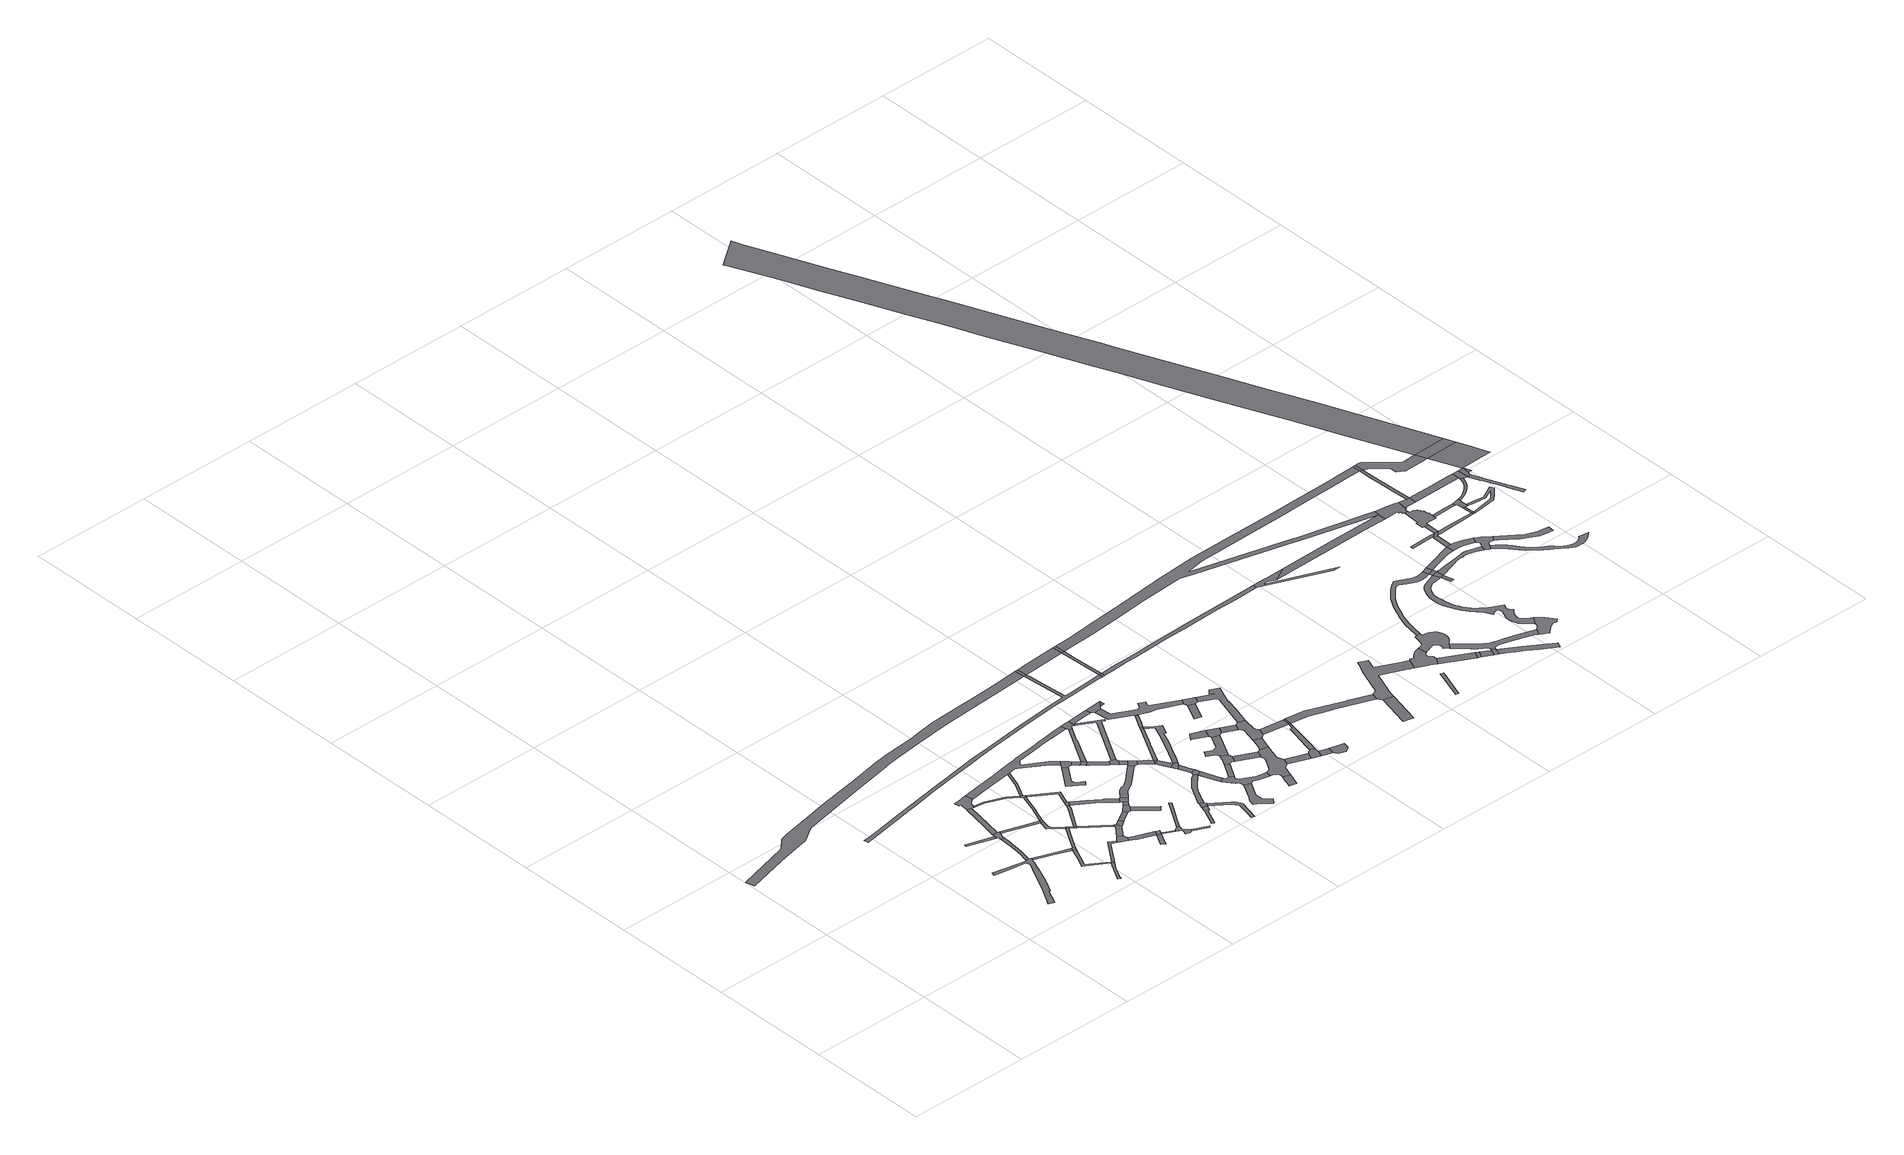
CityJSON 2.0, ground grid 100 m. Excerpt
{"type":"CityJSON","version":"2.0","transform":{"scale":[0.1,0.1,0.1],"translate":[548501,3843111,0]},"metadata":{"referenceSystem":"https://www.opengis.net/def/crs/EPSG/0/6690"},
"CityObjects":{
"road1":{"type":"Road","attributes":{"RoadStructureAttribute.sectionType":"1"},"geometry":[{"type":"MultiSurface","lod":"1","boundaries":[[[0,1,2,3,4,5,6,7,8,9,10,11,12,13,14,15,16,17,18,19,20,21,22,23,24,25,26]]]}]},
"road2":{"type":"Road","attributes":{"RoadStructureAttribute.sectionType":"1"},"geometry":[{"type":"MultiSurface","lod":"1","boundaries":[[[27,28,29,30]]]}]},
"road3":{"type":"Road","geometry":[{"type":"MultiSurface","lod":"1","boundaries":[[[31,32,33,34,35,36,37,38,39,26,25]]]}]},
"road4":{"type":"Road","geometry":[{"type":"MultiSurface","lod":"1","boundaries":[[[40,41,30,29,42,43,34,33,44,45,46,47]]]}]},
"road5":{"type":"Road","attributes":{"RoadStructureAttribute.sectionType":"1"},"geometry":[{"type":"MultiSurface","lod":"1","boundaries":[[[48,24,23,49,50,51]]]}]},
"road6":{"type":"Road","attributes":{"RoadStructureAttribute.sectionType":"1"},"geometry":[{"type":"MultiSurface","lod":"1","boundaries":[[[52,53,54,55,56,57,58]]]}]},
"road7":{"type":"Road","attributes":{"RoadStructureAttribute.sectionType":"1"},"geometry":[{"type":"MultiSurface","lod":"1","boundaries":[[[50,59,60,61,52,62,63,64]]]}]},
"road8":{"type":"Road","attributes":{"RoadStructureAttribute.sectionType":"1"},"geometry":[{"type":"MultiSurface","lod":"1","boundaries":[[[65,66,67,68,40,47,69,70,71,72,73]]]}]},
"road9":{"type":"Road","geometry":[{"type":"MultiSurface","lod":"1","boundaries":[[[51,50,64,74,75]]]}]},
"road10":{"type":"Road","geometry":[{"type":"MultiSurface","lod":"1","boundaries":[[[62,52,58,76]]]}]},
"road11":{"type":"Road","attributes":{"RoadStructureAttribute.sectionType":"1"},"geometry":[{"type":"MultiSurface","lod":"1","boundaries":[[[77,46,45,78,79]]]}]},
"road12":{"type":"Road","attributes":{"RoadStructureAttribute.sectionType":"1"},"geometry":[{"type":"MultiSurface","lod":"1","boundaries":[[[80,81,82,83,84,85,86,87,88,89,90,91,92,93,94,95,96,97,98,99,100,101,102,103,104,105,106,107,108,109,110,111,112,113,114,115]]]}]},
"road13":{"type":"Road","geometry":[{"type":"MultiSurface","lod":"1","boundaries":[[[116,117,118,119,120,121,122,123,124,125,126,127,128,129,65,73,130,131,132,133,134,135,136,137,138]]]}]},
"road14":{"type":"Road","attributes":{"RoadStructureAttribute.sectionType":"1"},"geometry":[{"type":"MultiSurface","lod":"1","boundaries":[[[139,75,74,140,141]]]}]},
"road15":{"type":"Road","attributes":{"RoadStructureAttribute.sectionType":"1"},"geometry":[{"type":"MultiSurface","lod":"1","boundaries":[[[142,62,76,143,144,145,146,147]]]}]},
"road16":{"type":"Road","attributes":{"RoadStructureAttribute.sectionType":"1"},"geometry":[{"type":"MultiSurface","lod":"1","boundaries":[[[148,149,139,150,151,152,153,154,155,156,157]]]}]},
"road17":{"type":"Road","geometry":[{"type":"MultiSurface","lod":"1","boundaries":[[[79,78,148,157,158]]]}]},
"road18":{"type":"Road","geometry":[{"type":"MultiSurface","lod":"1","boundaries":[[[150,139,141,159]]]}]},
"road19":{"type":"Road","attributes":{"RoadStructureAttribute.sectionType":"1"},"geometry":[{"type":"MultiSurface","lod":"1","boundaries":[[[160,161,132,131,162,163,164,165]]]}]},
"road20":{"type":"Road","attributes":{"RoadStructureAttribute.sectionType":"1"},"geometry":[{"type":"MultiSurface","lod":"1","boundaries":[[[159,141,166,167]]]}]},
"road21":{"type":"Road","geometry":[{"type":"MultiSurface","lod":"1","boundaries":[[[167,166,168,169]]]}]},
"road22":{"type":"Road","attributes":{"RoadStructureAttribute.sectionType":"1"},"geometry":[{"type":"MultiSurface","lod":"1","boundaries":[[[170,171,79,158,172,173,174,175]]]}]},
"road23":{"type":"Road","geometry":[{"type":"MultiSurface","lod":"1","boundaries":[[[176,177,147,146,178,179,180,181]]]}]},
"road24":{"type":"Road","attributes":{"RoadStructureAttribute.sectionType":"1"},"geometry":[{"type":"MultiSurface","lod":"1","boundaries":[[[169,168,182,183,184]]]}]},
"road25":{"type":"Road","attributes":{"RoadStructureAttribute.sectionType":"1"},"geometry":[{"type":"MultiSurface","lod":"1","boundaries":[[[185,186,167,169,187,188,189]]]}]},
"road26":{"type":"Road","attributes":{"RoadStructureAttribute.sectionType":"1"},"geometry":[{"type":"MultiSurface","lod":"1","boundaries":[[[184,183,190,176,181,191,192,193]]]}]},
"road27":{"type":"Road","geometry":[{"type":"MultiSurface","lod":"1","boundaries":[[[165,164,194,195,196,170,175,197,198,199]]]}]},
"road28":{"type":"Road","attributes":{"RoadStructureAttribute.sectionType":"1"},"geometry":[{"type":"MultiSurface","lod":"1","boundaries":[[[200,180,179,201,202,203,204,205]]]}]},
"road29":{"type":"Road","geometry":[{"type":"MultiSurface","lod":"1","boundaries":[[[204,206,207,208,209,210]]]}]},
"road30":{"type":"Road","geometry":[{"type":"MultiSurface","lod":"1","boundaries":[[[211,193,192,212]]]}]},
"road31":{"type":"Road","attributes":{"RoadStructureAttribute.sectionType":"1"},"geometry":[{"type":"MultiSurface","lod":"1","boundaries":[[[213,198,197,214,215,216]]]}]},
"road32":{"type":"Road","geometry":[{"type":"MultiSurface","lod":"1","boundaries":[[[215,217,218,185,189,219,216]]]}]},
"road33":{"type":"Road","attributes":{"RoadStructureAttribute.sectionType":"1"},"geometry":[{"type":"MultiSurface","lod":"1","boundaries":[[[220,221,165,199,222,223]]]}]},
"road34":{"type":"Road","geometry":[{"type":"MultiSurface","lod":"1","boundaries":[[[224,225,226,227,205,204,210,228]]]}]},
"road35":{"type":"Road","attributes":{"RoadStructureAttribute.sectionType":"1"},"geometry":[{"type":"MultiSurface","lod":"1","boundaries":[[[229,230,211,212,231,232]]]}]},
"road36":{"type":"Road","attributes":{"RoadStructureAttribute.sectionType":"1"},"geometry":[{"type":"MultiSurface","lod":"1","boundaries":[[[233,228,210,234,235,236,237]]]}]},
"road37":{"type":"Road","attributes":{"RoadStructureAttribute.sectionType":"1"},"geometry":[{"type":"MultiSurface","lod":"1","boundaries":[[[238,239,240,241,219,189,242,243,244,245,246]]]}]},
"road38":{"type":"Road","geometry":[{"type":"MultiSurface","lod":"1","boundaries":[[[247,248,249,237,236,250,251,252,253,254,255,256,257,258,259,260,261,262,263,264]]]}]},
"road39":{"type":"Road","geometry":[{"type":"MultiSurface","lod":"1","boundaries":[[[265,266,229,232,267,268,269,270]]]}]},
"road40":{"type":"Road","attributes":{"RoadStructureAttribute.sectionType":"1"},"geometry":[{"type":"MultiSurface","lod":"1","boundaries":[[[271,265,270,272]]]}]},
"road41":{"type":"Road","attributes":{"RoadStructureAttribute.sectionType":"1"},"geometry":[{"type":"MultiSurface","lod":"1","boundaries":[[[273,274,275,276,277,278,279,115,280,281,282,283,284,285,286,287,288,289,290,291,292,293,294,295,296,297,298,299,300,301,302,303,304,305,306,307,308,309,310,311,312,313,314,315,316,317,318,319,320]]]}]},
"road42":{"type":"Road","geometry":[{"type":"MultiSurface","lod":"1","boundaries":[[[321,322,323,324,325,326,327,328,329,330,331,332,333,334,335,116,138,336,337,220,223,338,339,340,341,342,343,344,345,346,347,348,349,350,351,352,353,354,355,356,357,358,359,360,361,362,363,364,365]]]}]},
"road43":{"type":"Road","attributes":{"RoadStructureAttribute.sectionType":"1"},"geometry":[{"type":"MultiSurface","lod":"1","boundaries":[[[257,256,366,367]]]}]},
"road44":{"type":"Road","geometry":[{"type":"MultiSurface","lod":"1","boundaries":[[[368,369,370,371,372,269,268]]]}]},
"road45":{"type":"Road","geometry":[{"type":"MultiSurface","lod":"1","boundaries":[[[373,246,245,374,271,272,375,376]]]}]},
"road46":{"type":"Road","attributes":{"RoadStructureAttribute.sectionType":"1"},"geometry":[{"type":"MultiSurface","lod":"1","boundaries":[[[377,378,379,380,381,382,383,384,385,386,387,388,389]]]}]},
"road47":{"type":"Road","attributes":{"RoadStructureAttribute.sectionType":"1"},"geometry":[{"type":"MultiSurface","lod":"1","boundaries":[[[390,391,392,393,394,395,396,247,264]]]}]},
"road48":{"type":"Road","attributes":{"RoadStructureAttribute.sectionType":"1"},"geometry":[{"type":"MultiSurface","lod":"1","boundaries":[[[397,398,399,400,401,402,403]]]}]},
"road49":{"type":"Road","geometry":[{"type":"MultiSurface","lod":"1","boundaries":[[[404,405,347,346,406,377,389,407,408,409]]]}]},
"road50":{"type":"Road","attributes":{"RoadStructureAttribute.sectionType":"1"},"geometry":[{"type":"MultiSurface","lod":"1","boundaries":[[[410,411,412,413,414,415,373,376,416,417,418]]]}]},
"road51":{"type":"Road","attributes":{"RoadStructureAttribute.sectionType":"1"},"geometry":[{"type":"MultiSurface","lod":"1","boundaries":[[[419,409,408,420,421]]]}]},
"road52":{"type":"Road","geometry":[{"type":"MultiSurface","lod":"1","boundaries":[[[421,420,422,423,424,425]]]}]},
"road53":{"type":"Road","geometry":[{"type":"MultiSurface","lod":"1","boundaries":[[[426,427,428,397,403,429,430,431]]]}]},
"road54":{"type":"Road","attributes":{"RoadStructureAttribute.sectionType":"1"},"geometry":[{"type":"MultiSurface","lod":"1","boundaries":[[[432,433,424,423,434,435,436,437,438]]]}]},
"road55":{"type":"Road","attributes":{"RoadStructureAttribute.sectionType":"1"},"geometry":[{"type":"MultiSurface","lod":"1","boundaries":[[[439,440,441,429,403,442,443,444,445,446]]]}]},
"road56":{"type":"Road","geometry":[{"type":"MultiSurface","lod":"1","boundaries":[[[447,438,437,448,449,450]]]}]},
"road57":{"type":"Road","attributes":{"RoadStructureAttribute.sectionType":"1"},"geometry":[{"type":"MultiSurface","lod":"1","boundaries":[[[451,452,453,426,431,454,455,456,457]]]}]},
"road58":{"type":"Road","attributes":{"RoadStructureAttribute.sectionType":"1"},"geometry":[{"type":"MultiSurface","lod":"1","boundaries":[[[458,449,448,459,460]]]}]},
"road59":{"type":"Road","attributes":{"RoadStructureAttribute.sectionType":"1"},"geometry":[{"type":"MultiSurface","lod":"1","boundaries":[[[461,421,425,462,463,464]]]}]},
"road60":{"type":"Road","geometry":[{"type":"MultiSurface","lod":"1","boundaries":[[[460,459,410,418,465,466]]]}]},
"road61":{"type":"Road","attributes":{"RoadStructureAttribute.sectionType":"1"},"geometry":[{"type":"MultiSurface","lod":"1","boundaries":[[[467,468,466,465,469,470,471]]]}]},
"road62":{"type":"Road","geometry":[{"type":"MultiSurface","lod":"1","boundaries":[[[471,470,472,473]]]}]},
"road63":{"type":"Road","attributes":{"RoadStructureAttribute.sectionType":"1"},"geometry":[{"type":"MultiSurface","lod":"1","boundaries":[[[474,475,476,477,478,479,480,481,482,483]]]}]},
"road64":{"type":"Road","attributes":{"RoadStructureAttribute.sectionType":"1"},"geometry":[{"type":"MultiSurface","lod":"1","boundaries":[[[484,472,470,485,486]]]}]},
"road65":{"type":"Road","geometry":[{"type":"MultiSurface","lod":"1","boundaries":[[[486,485,487,488,489]]]}]},
"road66":{"type":"Road","geometry":[{"type":"MultiSurface","lod":"1","boundaries":[[[490,491,451,457,492]]]}]},
"road67":{"type":"Road","attributes":{"RoadStructureAttribute.sectionType":"1"},"geometry":[{"type":"MultiSurface","lod":"1","boundaries":[[[493,494,488,487,495,491,490]]]}]},
"road68":{"type":"Road","attributes":{"RoadStructureAttribute.sectionType":"1"},"geometry":[{"type":"MultiSurface","lod":"1","boundaries":[[[496,497,492,457,498,499,500,501]]]}]},
"road69":{"type":"Road","geometry":[{"type":"MultiSurface","lod":"1","boundaries":[[[502,503,321,365,504,461,464,505,506,507,508]]]}]},
"road70":{"type":"Road","attributes":{"RoadStructureAttribute.sectionType":"1"},"geometry":[{"type":"MultiSurface","lod":"1","boundaries":[[[509,510,511,512,513,508,507,514,515,447,450]]]}]},
"road71":{"type":"Road","attributes":{"RoadStructureAttribute.sectionType":"1"},"geometry":[{"type":"MultiSurface","lod":"1","boundaries":[[[516,471,473,517,518,519]]]}]},
"road72":{"type":"Road","attributes":{"RoadStructureAttribute.sectionType":"1"},"geometry":[{"type":"MultiSurface","lod":"1","boundaries":[[[520,521,501,500,522,523,524,474,483,525,526,527,528,529,530,531,532,533,534]]]}]},
"road73":{"type":"Road","attributes":{"RoadStructureAttribute.sectionType":"1"},"geometry":[{"type":"MultiSurface","lod":"1","boundaries":[[[535,536,537,534,533,538,539]]]}]},
"road74":{"type":"Road","geometry":[{"type":"MultiSurface","lod":"1","boundaries":[[[540,541,542,502,508,543,544,545]]]}]},
"road75":{"type":"Road","attributes":{"RoadStructureAttribute.sectionType":"1"},"geometry":[{"type":"MultiSurface","lod":"1","boundaries":[[[546,547,548,549,550,551,552,553,554,555,556,519,557,558,559,560,561,562,486,489]]]}]},
"road76":{"type":"Road","geometry":[{"type":"MultiSurface","lod":"1","boundaries":[[[563,564,565,535,539,566,567,568,569,570]]]}]},
"road77":{"type":"Road","attributes":{"RoadStructureAttribute.sectionType":"1"},"geometry":[{"type":"MultiSurface","lod":"1","boundaries":[[[571,572,573,574,575,576,577,578]]]}]},
"road78":{"type":"Road","geometry":[{"type":"MultiSurface","lod":"1","boundaries":[[[579,516,519,556]]]}]},
"road79":{"type":"Road","geometry":[{"type":"MultiSurface","lod":"1","boundaries":[[[580,540,545,581,582,583,584]]]}]},
"road80":{"type":"Road","attributes":{"RoadStructureAttribute.sectionType":"1"},"geometry":[{"type":"MultiSurface","lod":"1","boundaries":[[[585,586,587,588,589,590,591,579,556]]]}]},
"road81":{"type":"Road","geometry":[{"type":"MultiSurface","lod":"1","boundaries":[[[592,593,594,595,596,597,598,599,600,601,602,563,570,603]]]}]},
"road82":{"type":"Road","attributes":{"RoadStructureAttribute.sectionType":"1"},"geometry":[{"type":"MultiSurface","lod":"1","boundaries":[[[604,569,568,605,606]]]}]},
"road83":{"type":"Road","geometry":[{"type":"MultiSurface","lod":"1","boundaries":[[[607,580,584]]]}]},
"road84":{"type":"Road","geometry":[{"type":"MultiSurface","lod":"1","boundaries":[[[608,606,605,609,610,611,612,613,614,528,527,615,616,617,618,619,620,571,578,621,622,623,624,625,626,627,628]]]}]},
"road85":{"type":"Road","geometry":[{"type":"MultiSurface","lod":"1","boundaries":[[[629,630,631,632,633,634]]]}]},
"road86":{"type":"Road","geometry":[{"type":"MultiSurface","lod":"1","boundaries":[[[635,80,115,279]]]}]},
"road87":{"type":"Road","geometry":[{"type":"MultiSurface","lod":"1","boundaries":[[[636,637,638,639,640,641,642,643,644,645,582,581,646,647,648,649,650,651]]]}]},
"road88":{"type":"Road","geometry":[{"type":"MultiSurface","lod":"1","boundaries":[[[652,634,633,653,654,592,603,655,656,657,658]]]}]},
"road89":{"type":"Road","attributes":{"RoadStructureAttribute.sectionType":"1"},"geometry":[{"type":"MultiSurface","lod":"1","boundaries":[[[625,624,659,660,661]]]}]},
"road90":{"type":"Road","geometry":[{"type":"MultiSurface","lod":"1","boundaries":[[[662,663,664,665,608,628,666]]]}]},
"road91":{"type":"Road","attributes":{"RoadStructureAttribute.sectionType":"1"},"geometry":[{"type":"MultiSurface","lod":"1","boundaries":[[[658,657,667,668]]]}]},
"road92":{"type":"Road","attributes":{"RoadStructureAttribute.sectionType":"1"},"geometry":[{"type":"MultiSurface","lod":"1","boundaries":[[[669,670,635,279,671]]]}]},
"road93":{"type":"Road","geometry":[{"type":"MultiSurface","lod":"1","boundaries":[[[672,673,674,661,660,675,676,677]]]}]},
"road94":{"type":"Road","geometry":[{"type":"MultiSurface","lod":"1","boundaries":[[[678,679,680,668,667,681,682,683,684,662,666,685,686,687,688,689,690,691,692]]]}]},
"road95":{"type":"Road","geometry":[{"type":"MultiSurface","lod":"1","boundaries":[[[693,694,695,696]]]}]},
"road96":{"type":"Road","geometry":[{"type":"MultiSurface","lod":"1","boundaries":[[[697,320,319,698]]]}]},
"road97":{"type":"Road","attributes":{"RoadStructureAttribute.sectionType":"1"},"geometry":[{"type":"MultiSurface","lod":"1","boundaries":[[[676,675,699,700,701,702,703,704]]]}]},
"road98":{"type":"Road","geometry":[{"type":"MultiSurface","lod":"1","boundaries":[[[651,650,693,696,705,706]]]}]},
"road99":{"type":"Road","attributes":{"RoadStructureAttribute.sectionType":"1"},"geometry":[{"type":"MultiSurface","lod":"1","boundaries":[[[707,708,709,671,710,711,320,697]]]}]},
"road100":{"type":"Road","attributes":{"RoadStructureAttribute.sectionType":"1"},"geometry":[{"type":"MultiSurface","lod":"1","boundaries":[[[712,713,714,715,716,717,672,677,718,719,720,721,722]]]}]},
"road101":{"type":"Road","attributes":{"RoadStructureAttribute.sectionType":"1"},"geometry":[{"type":"MultiSurface","lod":"1","boundaries":[[[688,687,723,712,724]]]}]},
"road102":{"type":"Road","geometry":[{"type":"MultiSurface","lod":"1","boundaries":[[[704,703,702,725,726,727,728,729,730,731,732,733,734]]]}]},
"road103":{"type":"Road","geometry":[{"type":"MultiSurface","lod":"1","boundaries":[[[735,669,671,709]]]}]},
"road104":{"type":"Road","geometry":[{"type":"MultiSurface","lod":"1","boundaries":[[[736,737,738,739,740,741,742,743,744,745,706,705,746,747,678,692]]]}]},
"road105":{"type":"Road","geometry":[{"type":"MultiSurface","lod":"1","boundaries":[[[724,712,722,748]]]}]},
"road106":{"type":"Road","attributes":{"RoadStructureAttribute.sectionType":"1"},"geometry":[{"type":"MultiSurface","lod":"1","boundaries":[[[749,750,751,752,753,748,722,754,755,756,757,758,759,760]]]}]},
"road107":{"type":"Road","attributes":{"RoadStructureAttribute.sectionType":"1"},"geometry":[{"type":"MultiSurface","lod":"1","boundaries":[[[761,762,763,764]]]}]},
"road108":{"type":"Road","attributes":{"RoadStructureAttribute.sectionType":"1"},"geometry":[{"type":"MultiSurface","lod":"1","boundaries":[[[765,766,767,768,769,770,771,772,697,698,773,774,775,776,777,778,779,780,781,782]]]}]},
"road109":{"type":"Road","attributes":{"RoadStructureAttribute.sectionType":"1"},"geometry":[{"type":"MultiSurface","lod":"1","boundaries":[[[783,784,785,786,787,788,789,790,791,792,760,759,793,761,764,794,795,796,797,798,799,800,801,802]]]}]},
"road110":{"type":"Road","attributes":{"RoadStructureAttribute.sectionType":"1"},"geometry":[{"type":"MultiSurface","lod":"1","boundaries":[[[803,804,805,806,807,808,809]]]}]},
"road111":{"type":"Road","geometry":[{"type":"MultiSurface","lod":"1","boundaries":[[[810,811,812,813,814,815,816,817,802,801,818,819,820,821,822,823,824,825,826,827,828]]]}]},
"road112":{"type":"Road","attributes":{"RoadStructureAttribute.sectionType":"1"},"geometry":[{"type":"MultiSurface","lod":"1","boundaries":[[[829,822,821,830,831,832,833]]]}]},
"road113":{"type":"Road","geometry":[{"type":"MultiSurface","lod":"1","boundaries":[[[834,835,836,837,838,839,840,841,842,843,844,845,846,847,848,849,850,851,852,810,828,853,854,855,856,857,858,859,860,861]]]}]},
"road114":{"type":"Road","attributes":{"RoadStructureAttribute.sectionType":"1"},"geometry":[{"type":"MultiSurface","lod":"1","boundaries":[[[862,863,864,865,866,867,868,869,870,871,872,735,709,873,874,875,876,877,878,879,880,881,882,883,884,885,886,887,888,889,890,891,892]]]}]},
"road115":{"type":"Road","geometry":[{"type":"MultiSurface","lod":"1","boundaries":[[[833,832,893,894,895]]]}]},
"road116":{"type":"Road","geometry":[{"type":"MultiSurface","lod":"1","boundaries":[[[896,897,898,765,782,899,900,901,902,903,904,905]]]}]},
"road117":{"type":"Road","attributes":{"RoadStructureAttribute.sectionType":"1"},"geometry":[{"type":"MultiSurface","lod":"1","boundaries":[[[895,894,906,907]]]}]},
"road118":{"type":"Road","geometry":[{"type":"MultiSurface","lod":"1","boundaries":[[[908,907,906,909,910]]]}]},
"road119":{"type":"Road","attributes":{"RoadStructureAttribute.sectionType":"1"},"geometry":[{"type":"MultiSurface","lod":"1","boundaries":[[[911,912,900,899]]]}]},
"road120":{"type":"Road","attributes":{"RoadStructureAttribute.sectionType":"1"},"geometry":[{"type":"MultiSurface","lod":"1","boundaries":[[[913,914,915,916,917,918,919,920,921,861,860,922,923,924,925,926,908,910,927,928,929,930,931,932,933,934,935]]]}]},
"road121":{"type":"Road","attributes":{"RoadStructureAttribute.sectionType":"1"},"geometry":[{"type":"MultiSurface","lod":"1","boundaries":[[[936,910,909,937,938,939,940,941,942]]]}]},
"road122":{"type":"Road","attributes":{"RoadStructureAttribute.sectionType":"1"},"geometry":[{"type":"MultiSurface","lod":"1","boundaries":[[[943,944,945,946,947,948,949,950,951,952,953,954,955,956,957,958,959,960,961,962,963,847,846,964,965,966,967,968,969,970,971,972,973,974,975,976,977,978,979,980,981,982,983,984,985,986]]]}]},
"road123":{"type":"Road","attributes":{"RoadStructureAttribute.sectionType":"1"},"geometry":[{"type":"MultiSurface","lod":"1","boundaries":[[[987,988,989,990,991,992,993,994,995,996,997,998,999,1000,1001,1002,1003,1004,1005,1006,1007,1008,1009,1010,1011,1012,1013,1014,1015,1016,1017,1018,1019,1020,1021,1022,1023,1024,1025,1026,1027,1028,1029,1030,1031,1032,1033,1034,1035,1036,1037,1038,1039,1040,1041,1042,1043,1044,1045,1046,1047,1048,1049,1050,1051,1052,1053,1054,1055,1056,1057,1058,1059,1060,1061,1062,1063,1064,1065,1066,1067]]]}]},
"road124":{"type":"Road","geometry":[{"type":"MultiSurface","lod":"1","boundaries":[[[1068,1069,1024,1023,1070,1071,935,934,1072,1073,1074,1075,1076,1077,1078,1079,1080,1081,1082,1083]]]}]},
"road125":{"type":"Road","attributes":{"RoadStructureAttribute.sectionType":"1"},"geometry":[{"type":"MultiSurface","lod":"1","boundaries":[[[881,1084,1085,1086,905,904,1087,1088,1089]]]}]},
"road126":{"type":"Road","geometry":[{"type":"MultiSurface","lod":"1","boundaries":[[[1090,987,1067,1091]]]}]},
"road127":{"type":"Road","geometry":[{"type":"MultiSurface","lod":"1","boundaries":[[[1092,1093,1091,1067]]]}]},
"road128":{"type":"Road","attributes":{"RoadStructureAttribute.sectionType":"1"},"geometry":[{"type":"MultiSurface","lod":"1","boundaries":[[[1094,985,987,1090]]]}]},
"road129":{"type":"Road","geometry":[{"type":"MultiSurface","lod":"1","boundaries":[[[1095,986,985,1094]]]}]},
"road130":{"type":"Road","attributes":{"RoadStructureAttribute.sectionType":"1"},"geometry":[{"type":"MultiSurface","lod":"1","boundaries":[[[1096,1097,1095,1094,1098,1099,1100,1101,1102,1103]]]}]},
"road131":{"type":"Road","attributes":{"RoadStructureAttribute.sectionType":"1"},"geometry":[{"type":"MultiSurface","lod":"1","boundaries":[[[1104,1105,1106,1107,1108,1109,1110,1111,1112,1113,1114,1115,1090,1091,1116,1117,1118,1119,1120,1121,1122,1123,1124,1125,1126,1127,1128,1129]]]}]},
"road132":{"type":"Road","attributes":{"RoadStructureAttribute.sectionType":"1"},"geometry":[{"type":"MultiSurface","lod":"1","boundaries":[[[1130,1131,1132,1133,1134]]]}]},
"road133":{"type":"Road","attributes":{"RoadStructureAttribute.sectionType":"1"},"geometry":[{"type":"MultiSurface","lod":"1","boundaries":[[[1133,1135,1096,1136,1137]]]}]},
"road134":{"type":"Road","geometry":[{"type":"MultiSurface","lod":"1","boundaries":[[[1096,1103,1138,1139,1140,1141,1142,1143,1144,1145,1146,1147,1148,1149,1136]]]}]},
"road135":{"type":"Road","geometry":[{"type":"MultiSurface","lod":"1","boundaries":[[[1150,1134,1133,1137,1151]]]}]},
"road136":{"type":"Road","attributes":{"RoadStructureAttribute.sectionType":"1"},"geometry":[{"type":"MultiSurface","lod":"1","boundaries":[[[1152,1153,1154,1134,1150,1155,1156]]]}]},
"road137":{"type":"Road","geometry":[{"type":"MultiSurface","lod":"1","boundaries":[[[1157,1158,1159,882,881,1089,1160,1161,1162,1163,1164,1165,1166,1167,1168,1169]]]}]},
"road138":{"type":"Road","geometry":[{"type":"MultiSurface","lod":"1","boundaries":[[[1170,1171,1172,1144,1143,1173,1174,1175,1129,1128,1176,1177,1178,1179,1180,1181,1182,1183,1184]]]}]},
"road139":{"type":"Road","geometry":[{"type":"MultiSurface","lod":"1","boundaries":[[[1164,1185,1186,1187,1188,1152,1156,1189,1190,1191,1192,1193,1194,1195,1196,1197,1198,1199,1200,1201,1202,1203,1165]]]}]},
"road140":{"type":"Road","attributes":{"RoadStructureAttribute.sectionType":"1"},"geometry":[{"type":"MultiSurface","lod":"1","boundaries":[[[1204,1205,1206,1150,1151,1207,1208,1209,1210]]]}]},
"road141":{"type":"Road","geometry":[{"type":"MultiSurface","lod":"1","boundaries":[[[1169,1168,1211,1212,1213,1214,1215]]]}]},
"road142":{"type":"Road","attributes":{"RoadStructureAttribute.sectionType":"1"},"geometry":[{"type":"MultiSurface","lod":"1","boundaries":[[[1216,1217,1218,1193,1192,1219,1220,1221]]]}]},
"road143":{"type":"Road","attributes":{"RoadStructureAttribute.sectionType":"1"},"geometry":[{"type":"MultiSurface","lod":"1","boundaries":[[[1222,1223,1224,1225,1226,1227,1228,1229,1230,1231,1232,1233,1234,1235,1236,1237,1238,1239,1240,1241,1242,1243,1179,1178,1244,1245,1246,1247,1248,1249,1250,1251,1252,1253,1254,1255,1256,1257,1258,1259,1260,1261,1262,1263,1264,1265,1266,1267,1268]]]}]},
"road144":{"type":"Road","attributes":{"RoadStructureAttribute.sectionType":"1"},"geometry":[{"type":"MultiSurface","lod":"1","boundaries":[[[1269,1270,1271,1272,1273,1274,1275,1184,1183,1276,1277,1278,1279,1280,1281,1282,1283,1284,1285,1286]]]}]},
"road145":{"type":"Road","attributes":{"RoadStructureAttribute.sectionType":"1"},"geometry":[{"type":"MultiSurface","lod":"1","boundaries":[[[892,1287,1215,1214,1288,1289]]]}]},
"road146":{"type":"Road","geometry":[{"type":"MultiSurface","lod":"1","boundaries":[[[1290,1204,1210,1291]]]}]},
"road147":{"type":"Road","geometry":[{"type":"MultiSurface","lod":"1","boundaries":[[[1292,1293,1294,1295,1204,1290]]]}]},
"road148":{"type":"Road","geometry":[{"type":"MultiSurface","lod":"1","boundaries":[[[1296,1297,1216,1221,1298,1299,1300,1301,1294,1293,1302,1303,1304,1305]]]}]},
"road149":{"type":"Road","geometry":[{"type":"MultiSurface","lod":"1","boundaries":[[[1306,862,892,1289]]]}]},
"road150":{"type":"Road","attributes":{"RoadStructureAttribute.sectionType":"1"},"geometry":[{"type":"MultiSurface","lod":"1","boundaries":[[[1307,1308,1309,1214,1213,1310]]]}]},
"road151":{"type":"Road","attributes":{"RoadStructureAttribute.sectionType":"1"},"geometry":[{"type":"MultiSurface","lod":"1","boundaries":[[[1311,1312,1313,1314,1315,1316,1317,1318,1319,1303,1302,1320,1321,1322,1323,1324,1325,1326,1327,1328,1290,1291]]]}]},
"road152":{"type":"Road","attributes":{"RoadStructureAttribute.sectionType":"1"},"geometry":[{"type":"MultiSurface","lod":"1","boundaries":[[[1329,1330,1331,1332,1333,1334,1335,1336,1337,1338,1296,1305,1339,1340,1341,1342,1343,1344,1345,1346]]]}]},
"road153":{"type":"Road","attributes":{"RoadStructureAttribute.sectionType":"1"},"geometry":[{"type":"MultiSurface","lod":"1","boundaries":[[[1347,1348,1349,1306,1289,1350,1351,1352,1353,1354,1355,1356,1357,1358]]]}]},
"road154":{"type":"Road","attributes":{"RoadStructureAttribute.sectionType":"7"},"geometry":[{"type":"MultiSurface","lod":"1","boundaries":[[[1359,1360,1361,1362,1363,1364,1365,1366,1367,1368,1369,1370,1371,1372,1373,1374,1375,1376,1377,1378,1379,1380,1381,1382,1383,1384,1385,1386,1387,1388,1389,1390,1391,1392,1393,1394,1395,1396,1397,1358,1398]]]}]},
"road155":{"type":"Road","geometry":[{"type":"MultiSurface","lod":"1","boundaries":[[[1399,1307,1310,1329,1346,1400]]]}]},
"road156":{"type":"Road","attributes":{"RoadStructureAttribute.sectionType":"1"},"geometry":[{"type":"MultiSurface","lod":"1","boundaries":[[[1401,1399,1400,1402,1403]]]}]},
"road157":{"type":"Road","geometry":[{"type":"MultiSurface","lod":"1","boundaries":[[[1404,1405,1406,1407,1408,1409,1402,1400,1410,1411,1412,1413,1414,1415,1416,1417]]]}]},
"road158":{"type":"Road","attributes":{"RoadStructureAttribute.sectionType":"1"},"geometry":[{"type":"MultiSurface","lod":"1","boundaries":[[[1401,1403,1418]]]}]},
"road159":{"type":"Road","geometry":[{"type":"MultiSurface","lod":"1","boundaries":[[[1398,1358,1357,1419]]]}]},
"road160":{"type":"Road","attributes":{"RoadStructureAttribute.sectionType":"7"},"geometry":[{"type":"MultiSurface","lod":"1","boundaries":[[[1420,1421,1422,1419,1357,1423,1424,1401,1425]]]}]}
},
"vertices":[
[1615,696,0],[1345,753,0],[1334,725,0],[1336,724,0],[1474,701,0],[1594,680,0],[1599,669,0],[1603,661,0],[1607,651,0],[1577,592,0],[1526,491,0],[1464,368,0],[1419,289,0],[1380,220,0],[1424,202,0],[1487,328,0],[1497,324,0],[1544,412,0],[1568,462,0],[1613,575,0],[1616,584,0],[1641,647,0],[1649,667,0],[1652,674,0],[1661,696,0],[1642,703,0],[1619,710,0],
[1426,1125,0],[1422,1104,0],[1641,1035,0],[1648,1057,0],
[1665,805,0],[1684,948,0],[1686,1003,0],[1658,1000,0],[1652,902,0],[1647,850,0],[1640,807,0],[1633,772,0],[1626,735,0],
[1652,1080,0],[1650,1070,0],[1650,1032,0],[1655,1025,0],[1688,1028,0],[1703,1055,0],[1709,1076,0],[1695,1080,0],
[1803,641,0],[1799,624,0],[1936,570,0],[1943,591,0],
[2030,278,0],[1944,120,0],[1938,108,0],[1957,97,0],[1962,110,0],[2010,208,0],[2050,264,0],
[1897,475,0],[1855,389,0],[1875,376,0],[2043,287,0],[1882,395,0],[1956,550,0],
[1719,1415,0],[1718,1413,0],[1676,1203,0],[1664,1143,0],[1695,1082,0],[1716,1196,0],[1716,1199,0],[1754,1406,0],[1754,1409,0],
[1971,577,0],[1954,587,0],
[2059,276,0],
[2005,981,0],[1994,959,0],[2006,982,0],
[3073,2388,0],[2844,2371,0],[2646,2360,0],[2525,2353,0],[2246,2338,0],[2072,2309,0],[2015,2299,0],[1747,2275,0],[1619,2254,0],[1486,2230,0],[1341,2203,0],[1041,2146,0],[601,2056,0],[540,2039,0],[528,2029,0],[457,1958,0],[8,1835,0],[26,1764,0],[365,1852,0],[572,1899,0],[602,1905,0],[645,1916,0],[674,1931,0],[715,1959,0],[762,1989,0],[786,2000,0],[1303,2104,0],[1650,2174,0],[1655,2175,0],[1783,2196,0],[1995,2223,0],[2306,2254,0],[2328,2256,0],[2980,2301,0],[3047,2305,0],[3079,2307,0],
[1819,1547,0],[1789,1542,0],[1780,1540,0],[1781,1537,0],[1779,1537,0],[1765,1534,0],[1764,1538,0],[1717,1530,0],[1704,1528,0],[1710,1491,0],[1716,1490,0],[1724,1490,0],[1731,1489,0],[1730,1482,0],[1761,1408,0],[1777,1406,0],[1778,1419,0],[1779,1422,0],[1784,1432,0],[1794,1454,0],[1803,1464,0],[1814,1473,0],[1831,1481,0],
[2076,791,0],[1989,609,0],[2093,779,0],
[2181,477,0],[2067,288,0],[2176,441,0],[2195,444,0],[2227,428,0],[2237,444,0],
[1993,957,0],[1973,881,0],[2087,805,0],[2038,844,0],[2020,860,0],[2010,871,0],[2006,879,0],[2002,889,0],[2004,903,0],[2016,952,0],
[2023,981,0],
[2103,791,0],
[2021,1345,0],[1871,1407,0],[1856,1395,0],[2008,1336,0],[2093,1276,0],[2103,1290,0],
[2121,757,0],[2131,769,0],
[2135,746,0],[2145,758,0],
[2102,1253,0],[2064,1130,0],[2054,1060,0],[2070,1100,0],[2079,1124,0],[2121,1252,0],
[2273,482,0],[2244,452,0],[2249,416,0],[2299,389,0],[2318,424,0],[2309,456,0],
[2337,585,0],[2342,581,0],[2347,596,0],
[2259,983,0],[2244,947,0],[2202,849,0],[2261,938,0],[2277,976,0],
[2344,570,0],[2371,539,0],[2383,548,0],[2361,585,0],
[2098,1272,0],[2102,1268,0],[2104,1263,0],[2126,1253,0],[2135,1266,0],[2118,1278,0],
[2360,402,0],[2346,364,0],[2354,361,0],[2486,308,0],[2490,306,0],[2505,344,0],
[2433,205,0],[2448,195,0],[2464,183,0],[2465,186,0],[2519,293,0],
[2406,611,0],[2427,579,0],
[2338,1131,0],[2317,1126,0],[2275,1022,0],[2290,1016,0],
[2266,1000,0],[2265,997,0],[2299,1009,0],
[2213,1534,0],[2164,1402,0],[2181,1398,0],[2231,1534,0],
[2532,319,0],[2538,331,0],[2532,333,0],[2531,333,0],[2527,308,0],
[2501,669,0],[2419,618,0],[2443,591,0],[2519,638,0],
[2542,299,0],[2524,291,0],[2535,285,0],[2613,244,0],[2621,258,0],
[2513,859,0],[2508,863,0],[2498,870,0],[2403,938,0],[2432,873,0],[2469,844,0],[2487,828,0],[2561,764,0],[2590,798,0],
[2655,280,0],[2647,275,0],[2634,267,0],[2652,223,0],[2655,215,0],[2645,177,0],[2681,167,0],[2682,168,0],[2684,169,0],[2697,177,0],[2706,190,0],[2692,208,0],[2688,212,0],[2685,215,0],[2672,227,0],[2667,230,0],[2665,240,0],[2670,265,0],
[2553,720,0],[2508,676,0],[2521,639,0],[2546,641,0],[2578,675,0],[2579,693,0],
[2581,748,0],[2607,725,0],
[3463,1963,0],[3296,1951,0],[3176,1942,0],[3132,1940,0],[3123,2062,0],[3106,2278,0],[3103,2309,0],[3081,2283,0],[3098,2068,0],[3108,1939,0],[3066,1936,0],[2941,1928,0],[2831,1916,0],[2736,1908,0],[2651,1897,0],[2529,1883,0],[2314,1856,0],[2170,1840,0],[2075,1824,0],[1718,1768,0],[1386,1712,0],[1053,1652,0],[1030,1648,0],[989,1643,0],[948,1639,0],[956,1602,0],[977,1608,0],[1037,1617,0],[1057,1620,0],[1067,1621,0],[1356,1674,0],[1544,1706,0],[1673,1732,0],[1808,1751,0],[1958,1778,0],[2110,1799,0],[2250,1821,0],[2377,1837,0],[2604,1864,0],[2737,1878,0],[2859,1889,0],[2989,1903,0],[3099,1909,0],[3204,1918,0],[3309,1924,0],[3428,1930,0],[3477,1932,0],[3476,1964,0],
[2865,1700,0],[2818,1694,0],[2683,1676,0],[2651,1671,0],[2557,1658,0],[2379,1632,0],[2362,1629,0],[2308,1621,0],[2218,1607,0],[2219,1602,0],[2205,1600,0],[2203,1605,0],[2116,1591,0],[1965,1569,0],[1859,1554,0],[2018,1507,0],[2200,1533,0],[2233,1539,0],[2293,1548,0],[2309,1538,0],[2338,1520,0],[2506,1415,0],[2521,1400,0],[2541,1381,0],[2550,1372,0],[2555,1368,0],[2583,1396,0],[2569,1410,0],[2549,1429,0],[2537,1441,0],[2524,1449,0],[2358,1553,0],[2354,1556,0],[2348,1559,0],[2357,1568,0],[2382,1594,0],[2385,1594,0],[2517,1613,0],[2642,1630,0],[2654,1631,0],[2656,1632,0],[2755,1642,0],[2857,1652,0],[2870,1653,0],[2876,1653,0],
[2821,120,0],[2830,131,0],
[2549,639,0],[2707,501,0],[2723,518,0],[2738,535,0],[2579,674,0],
[2597,798,0],[2572,756,0],[2622,742,0],[2644,767,0],
[2539,1335,0],[2411,1156,0],[2444,1133,0],[2449,1130,0],[2479,1108,0],[2527,1074,0],[2538,1089,0],[2549,1105,0],[2502,1139,0],[2490,1147,0],[2489,1151,0],[2482,1176,0],[2575,1309,0],
[2719,348,0],[2775,438,0],[2822,513,0],[2814,518,0],[2805,524,0],[2758,449,0],[2701,358,0],
[2939,332,0],[2926,285,0],[2862,144,0],[2881,135,0],[2946,277,0],[2958,271,0],[2980,320,0],
[2624,1357,0],[2605,1375,0],[2556,1358,0],[2606,1314,0],[2610,1315,0],[2638,1343,0],
[2893,1041,0],[2807,961,0],[2764,922,0],[2703,880,0],[2695,889,0],[2656,869,0],[2694,826,0],[2764,865,0],[2925,1008,0],
[2685,1297,0],[2653,1273,0],[2687,1295,0],
[2675,1253,0],[2686,1241,0],[2714,1270,0],[2716,1274,0],
[2953,384,0],[2960,379,0],[2945,350,0],[2998,343,0],[2984,353,0],[2989,368,0],
[2759,1231,0],[2717,1267,0],[2694,1234,0],[2698,1231,0],[2795,1147,0],[2809,1135,0],[2836,1167,0],
[3181,173,0],[3153,218,0],[3135,237,0],[3113,217,0],[3148,170,0],[3125,57,0],[3111,10,0],[3138,2,0],
[2854,1167,0],[2857,1094,0],[2885,1125,0],[2881,1152,0],
[3154,651,0],[3119,630,0],[3050,553,0],[3050,486,0],[3063,509,0],[3075,524,0],[3179,635,0],
[2891,1120,0],[2905,1052,0],[2929,1087,0],
[2882,1632,0],[2838,1497,0],[2833,1499,0],[2902,1622,0],
[2953,1010,0],[2981,1042,0],
[3062,971,0],[3018,1011,0],[3018,954,0],[3046,929,0],[3068,966,0],
[3087,948,0],[3089,951,0],
[3335,330,0],[3260,193,0],[3235,161,0],[3225,112,0],[3269,91,0],[3340,28,0],[3371,69,0],[3315,116,0],[3315,183,0],[3383,307,0],
[3140,849,0],[3101,825,0],[3142,846,0],
[3125,779,0],[3161,809,0],[3177,834,0],
[3205,691,0],[3164,676,0],[3219,650,0],
[3200,703,0],[3162,807,0],[3160,686,0],
[3277,488,0],[3274,497,0],[3184,622,0],[3236,483,0],[3241,469,0],[3279,483,0],
[2945,1704,0],[2920,1703,0],[2878,1644,0],[2920,1644,0],[2926,1652,0],[2948,1640,0],[2947,1658,0],
[3112,1549,0],[3137,1536,0],[3145,1549,0],[3016,1620,0],[2974,1643,0],[3008,1606,0],[3082,1564,0],
[3249,1294,0],[3180,1119,0],[3182,1122,0],[3269,1283,0],
[3291,465,0],[3280,481,0],[3246,455,0],[3303,379,0],[3329,366,0],[3416,319,0],[3448,302,0],[3541,282,0],[3550,325,0],[3466,342,0],[3360,397,0],[3350,402,0],[3345,432,0],[3354,448,0],[3319,467,0],
[3396,597,0],[3390,586,0],[3329,484,0],[3424,566,0],[3430,577,0],
[3122,1720,0],[3011,1710,0],[2961,1705,0],[2954,1658,0],[3011,1665,0],[3126,1673,0],
[3201,876,0],[3204,880,0],[3255,981,0],[3295,1056,0],[3336,1157,0],[3339,1155,0],[3354,1147,0],[3393,1227,0],[3374,1240,0],[3348,1257,0],[3282,1307,0],[3335,1239,0],[3299,1154,0],[3235,1016,0],[3169,893,0],[3157,869,0],[3154,865,0],
[3444,694,0],[3419,639,0],[3408,615,0],[3444,581,0],[3458,584,0],[3475,576,0],[3502,629,0],[3494,659,0],
[3595,213,0],[3589,197,0],[3579,167,0],[3573,149,0],[3564,124,0],[3558,105,0],[3616,92,0],[3652,193,0],
[3262,1318,0],
[3267,1733,0],[3151,1657,0],[3210,1660,0],[3209,1666,0],[3228,1685,0],
[3291,1321,0],[3301,1341,0],[3348,1428,0],[3348,1429,0],[3338,1433,0],[3328,1437,0],[3280,1352,0],
[3549,891,0],[3496,792,0],[3491,782,0],[3478,778,0],[3468,775,0],[3452,770,0],[3397,802,0],[3381,777,0],[3365,752,0],[3367,751,0],[3436,714,0],[3607,872,0],
[3668,546,0],[3643,491,0],[3671,546,0],
[3270,1690,0],
[3696,555,0],[3644,490,0],[3654,460,0],[3626,404,0],[3586,342,0],[3569,334,0],[3558,329,0],[3561,278,0],[3572,272,0],[3578,268,0],[3590,257,0],[3597,241,0],[3597,226,0],[3669,240,0],[3684,283,0],[3685,285,0],[3721,303,0],[3743,361,0],[3725,405,0],[3722,411,0],[3764,542,0],
[3465,1023,0],[3444,996,0],[3423,970,0],[3431,966,0],[3543,916,0],[3570,980,0],
[3097,2390,0],
[3682,1365,0],[3544,1433,0],[3506,1452,0],[3493,1454,0],[3480,1476,0],[3497,1508,0],[3444,1535,0],[3424,1491,0],[3396,1481,0],[3219,1574,0],[3165,1536,0],[3367,1430,0],[3439,1401,0],[3492,1394,0],[3673,1312,0],[3696,1358,0],
[3588,972,0],[3545,911,0],[3546,906,0],[3621,877,0],[3624,878,0],[3637,883,0],[3663,937,0],
[3752,291,0],[3890,240,0],[3915,296,0],
[3736,666,0],[3726,631,0],[3712,586,0],[3702,568,0],[3798,649,0],
[3746,832,0],[3771,886,0],
[3453,2414,0],[3161,2395,0],[3459,2331,0],
[3949,317,0],[3926,303,0],[3924,302,0],[3960,213,0],[3980,266,0],[3989,308,0],
[3801,897,0],[3786,892,0],[3785,891,0],[3759,826,0],[3766,812,0],[3766,810,0],[3773,797,0],[3808,655,0],[3824,665,0],[3837,673,0],[3854,732,0],[3847,742,0],[3838,758,0],[3834,765,0],[3854,879,0],
[3684,1283,0],[3609,1136,0],[3661,1113,0],[3732,1258,0],
[3500,1965,0],[3501,1933,0],
[3986,203,0],[3997,200,0],[4031,192,0],[4046,188,0],[4057,233,0],[4061,245,0],
[3761,1263,0],[3786,1314,0],
[3500,1973,0],[3488,2211,0],[3483,2332,0],[3464,2215,0],[3475,1979,0],
[4048,643,0],[4037,591,0],[4036,589,0],[4034,589,0],[4017,591,0],[3961,368,0],[4000,359,0],[4002,367,0],[4050,585,0],[4050,588,0],[4062,641,0],
[4035,644,0],[4057,705,0],
[4055,175,0],[4061,167,0],[4068,157,0],[4124,135,0],[4137,142,0],[4149,148,0],[4166,157,0],[4172,182,0],[4173,184,0],[4181,214,0],
[3477,2416,0],
[3900,1022,0],[3923,1115,0],[3924,1118,0],[3918,1121,0],[3984,1281,0],[3969,1289,0],[3917,1312,0],[3885,1277,0],[3915,1260,0],[3913,1252,0],[3878,1206,0],[3891,1185,0],
[4070,703,0],
[4535,570,0],[4532,572,0],[4516,577,0],[4501,583,0],[4232,681,0],[4075,640,0],[4209,621,0],[4361,567,0],[4408,551,0],[4482,524,0],[4702,445,0],[4719,503,0],
[4726,406,0],[4656,125,0],[4738,104,0],[4808,386,0],
[4979,2010,0],[4797,2006,0],[4530,2001,0],[4383,1997,0],[4235,1990,0],[4008,1986,0],[3810,1976,0],[3610,1972,0],[3576,1936,0],[3728,1943,0],[3783,1943,0],[3966,1950,0],[4103,1957,0],[4328,1961,0],[4393,1964,0],[4605,1969,0],[4788,1971,0],[4980,1978,0],
[5098,659,0],[4934,732,0],[4968,819,0],[4898,851,0],[4869,792,0],[4856,765,0],[4845,742,0],[4825,692,0],[4757,518,0],[4724,505,0],[4706,443,0],[4812,405,0],[4827,464,0],[4829,467,0],[4897,642,0],[5104,551,0],[5113,548,0],[5118,545,0],[5138,536,0],[5178,623,0],
[5252,354,0],[5240,359,0],[5227,363,0],[5180,223,0],[5167,185,0],[5142,110,0],[5166,105,0],
[5315,684,0],[5278,674,0],[5256,661,0],[5238,648,0],[5228,638,0],[5219,621,0],[5190,632,0],[5188,632,0],[5235,491,0],[5240,488,0],[5262,476,0],[5292,460,0],[5327,512,0],[5329,537,0],[5327,549,0],[5304,579,0],[5301,594,0],[5311,601,0],[5326,612,0],
[5515,416,0],[5395,404,0],[5398,402,0],[5544,327,0],[5575,382,0],
[5531,599,0],[5546,614,0],[5556,634,0],[5559,644,0],[5563,654,0],[5565,684,0],[5558,709,0],[5545,736,0],[5527,754,0],[5504,771,0],[5477,776,0],[5442,778,0],[5444,808,0],[5414,803,0],[5392,798,0],[5389,782,0],[5375,720,0],[5365,702,0],[5345,692,0],[5413,642,0],[5431,640,0],[5451,615,0],[5456,600,0],[5454,585,0],[5446,570,0],[5453,564,0],[5481,536,0],[5511,581,0],
[6434,2568,0],[6266,2561,0],[6203,2559,0],[5769,2547,0],[5687,2546,0],[5192,2542,0],[4874,2536,0],[4602,2514,0],[4092,2469,0],[3884,2447,0],[3612,2424,0],[3538,2336,0],[3760,2345,0],[4082,2376,0],[4318,2397,0],[4659,2417,0],[4772,2388,0],[5550,2186,0],[5556,2185,0],[6184,2030,0],[6189,2076,0],[5566,2224,0],[5561,2225,0],[4782,2427,0],[4755,2434,0],[4913,2461,0],[5749,2481,0],[5778,2482,0],[6252,2495,0],[6285,2496,0],[6436,2498,0],
[5542,322,0],[5571,315,0],[5601,367,0],
[5094,2011,0],[5089,2011,0],[5025,2011,0],[5040,1953,0],[5048,1971,0],[5050,1978,0],[5075,1976,0],[5086,1972,0],[5140,1949,0],[5260,2013,0],
[5654,271,0],[5674,325,0],
[5684,340,0],[5686,254,0],[5706,310,0],
[5509,1760,0],[5568,1762,0],
[6021,309,0],[5979,321,0],[5926,338,0],[5889,350,0],[5841,364,0],[5781,376,0],[5751,386,0],[5726,398,0],[5665,440,0],[5585,432,0],[5621,400,0],[5648,377,0],[5673,363,0],[5684,355,0],[5719,331,0],[5734,336,0],[5764,333,0],[5894,297,0],[5962,275,0],[6004,261,0],[6032,246,0],[6046,238,0],[6074,289,0],
[5893,195,0],[5730,231,0],[5788,196,0],[5853,157,0],[5926,110,0],[6052,28,0],[6074,77,0],
[5936,1322,0],[5904,1315,0],[5884,1314,0],[5854,1322,0],[5814,1339,0],[5728,1384,0],[5683,1352,0],[5641,1319,0],[5574,1245,0],[5555,1217,0],[5521,1157,0],[5517,1148,0],[5496,1103,0],[5492,1093,0],[5469,1039,0],[5454,997,0],[5439,945,0],[5429,896,0],[5427,886,0],[5416,824,0],[5414,811,0],[5446,820,0],[5456,876,0],[5458,890,0],[5468,938,0],[5482,988,0],[5497,1028,0],[5524,1091,0],[5548,1144,0],[5580,1201,0],[5597,1227,0],[5662,1297,0],[5696,1325,0],[5716,1330,0],[5734,1325,0],[5749,1313,0],[5774,1298,0],[5809,1281,0],[5844,1269,0],[5874,1262,0],[5899,1262,0],[5924,1267,0],[5969,1280,0],[5954,1328,0],
[5975,1248,0],[5915,1225,0],[5870,1209,0],[5843,1192,0],[5820,1169,0],[5803,1136,0],[5791,1101,0],[5781,1068,0],[5777,1028,0],[5777,986,0],[5790,934,0],[5806,894,0],[5817,863,0],[5821,851,0],[5844,807,0],[5877,762,0],[5909,727,0],[5920,715,0],[5943,688,0],[5976,626,0],[5993,638,0],[6006,641,0],[6021,641,0],[6036,636,0],[6041,621,0],[6041,604,0],[6029,576,0],[6017,548,0],[6012,526,0],[6012,503,0],[6015,476,0],[6019,461,0],[6023,449,0],[6033,429,0],[6055,401,0],[6098,364,0],[6111,352,0],[6152,408,0],[6135,420,0],[6105,442,0],[6090,452,0],[6082,459,0],[6077,467,0],[6072,479,0],[6072,489,0],[6072,499,0],[6074,512,0],[6082,529,0],[6094,547,0],[6119,574,0],[6091,602,0],[6088,619,0],[6103,654,0],[6047,685,0],[6007,706,0],[5975,726,0],[5952,745,0],[5929,765,0],[5909,790,0],[5891,812,0],[5874,837,0],[5861,862,0],[5851,884,0],[5847,896,0],[5843,909,0],[5835,934,0],[5830,967,0],[5827,999,0],[5824,1031,0],[5826,1076,0],[5831,1096,0],[5838,1114,0],[5846,1127,0],[5853,1139,0],[5861,1149,0],[5878,1159,0],[5893,1170,0],[5910,1177,0],[5928,1182,0],[5953,1185,0],[6001,1194,0],
[6211,360,0],[6165,397,0],[6111,337,0],[6104,314,0],[6072,224,0],[6105,204,0],[6113,197,0],[6147,232,0],[6157,235,0],[6169,248,0],[6182,255,0],[6194,261,0],[6197,263,0],[6212,265,0],[6237,261,0],[6262,283,0],
[5922,2025,0],[5709,2022,0],[5507,2018,0],[5590,1956,0],[6000,1963,0],[6185,1965,0],
[6024,1258,0],[6030,1201,0],
[6021,1109,0],[6051,1116,0],
[6019,1296,0],
[6003,1344,0],
[6275,1433,0],[6076,1368,0],[6081,1319,0],[6161,1345,0],[6168,1346,0],[6211,1358,0],[6251,1363,0],[6275,1365,0],
[6372,1294,0],[6341,1302,0],[6321,1304,0],[6298,1301,0],[6294,1301,0],[6266,1296,0],[6244,1293,0],[6208,1287,0],[6182,1282,0],[6112,1274,0],[6064,1266,0],[6042,1264,0],[6145,1237,0],[6172,1248,0],[6184,1252,0],[6209,1260,0],[6247,1268,0],[6279,1268,0],[6283,1268,0],[6307,1269,0],[6337,1264,0],[6364,1259,0],[6392,1250,0],[6425,1235,0],[6442,1227,0],[6457,1270,0],
[6281,1606,0],[6091,1603,0],[6092,1577,0],[6281,1583,0],[6321,1604,0],
[6281,1568,0],[6313,1431,0],[6316,1569,0],
[6293,1366,0],[6343,1364,0],[6386,1357,0],[6390,1356,0],[6426,1345,0],[6456,1335,0],[6479,1382,0],[6453,1395,0],[6418,1407,0],[6380,1417,0],[6345,1429,0],[6326,1430,0],
[6353,1604,0],[6319,1574,0],
[6325,1711,0],[6325,1709,0],[6325,1704,0],[6357,1701,0],[6357,1703,0],
[6357,2049,0],[6261,2065,0],[6204,2072,0],[6300,1966,0],[6303,1948,0],[6320,1949,0],[6318,1926,0],[6328,1926,0],[6360,1923,0],[6360,1946,0],[6373,1947,0],[6372,1964,0],[6385,2043,0],
[6528,1353,0],[6492,1375,0],[6488,1378,0],[6474,1315,0],[6474,1300,0],[6469,1288,0],[6457,1220,0],[6471,1212,0],[6482,1205,0],[6507,1241,0],[6517,1261,0],[6527,1268,0],[6544,1271,0],[6564,1264,0],[6594,1304,0],
[6327,1875,0],[6324,1779,0],[6307,1778,0],[6310,1713,0],[6357,1731,0],[6452,1730,0],[6453,1742,0],[6453,1746,0],[6454,1773,0],[6456,1810,0],[6444,1810,0],[6443,1850,0],[6431,1852,0],[6431,1870,0],[6421,1870,0],[6421,1892,0],[6401,1894,0],[6400,1902,0],[6360,1904,0],
[6673,1607,0],[6612,1607,0],[6463,1605,0],[6354,1574,0],[6442,1578,0],[6640,1587,0],[6674,1589,0],
[6377,1964,0],[6379,1964,0],[6475,1965,0],[6474,2030,0],[6450,2030,0],
[6650,1777,0],[6571,1775,0],[6489,1773,0],[6497,1748,0],[6557,1750,0],[6653,1752,0],
[7023,883,0],[7008,871,0],[7006,870,0],[6983,860,0],[6958,858,0],[6933,860,0],[6906,872,0],[6863,897,0],[6828,931,0],[6807,954,0],[6782,971,0],[6757,983,0],[6732,1003,0],[6704,1025,0],[6679,1047,0],[6669,1065,0],[6648,1090,0],[6621,1134,0],[6620,1135,0],[6600,1162,0],[6570,1189,0],[6540,1216,0],[6510,1186,0],[6535,1163,0],[6558,1141,0],[6576,1119,0],[6598,1092,0],[6621,1062,0],[6652,1027,0],[6689,995,0],[6747,948,0],[6783,921,0],[6805,905,0],[6843,877,0],[6888,845,0],[6911,830,0],[6934,823,0],[6956,818,0],[6976,818,0],[6977,818,0],[7001,818,0],[7026,826,0],[7051,834,0],[7073,849,0],[7101,872,0],[7118,887,0],[7035,899,0],
[6906,1127,0],[6861,1134,0],[6823,1149,0],[6820,1150,0],[6778,1168,0],[6725,1203,0],[6637,1272,0],[6592,1247,0],[6647,1205,0],[6715,1155,0],[6751,1131,0],[6793,1111,0],[6816,1101,0],[6836,1091,0],[6871,1082,0],[6914,1075,0],[6951,1070,0],[6953,1120,0],
[6439,2397,0],[6463,2399,0],[6461,2493,0],
[6691,1608,0],[6691,1589,0],
[6689,1657,0],[6688,1690,0],[6670,1689,0],[6671,1658,0],
[6711,1786,0],[6691,1781,0],[6663,1746,0],[6666,1739,0],[6669,1732,0],[6670,1713,0],[6716,1687,0],[6712,1705,0],[6711,1739,0],[6715,1768,0],
[6458,2569,0],
[6889,2034,0],[6842,2034,0],[6682,2032,0],[6890,1971,0],
[6706,1590,0],[6776,1599,0],[6892,1615,0],[6932,1656,0],[6936,1660,0],[6991,1717,0],[6974,1748,0],[6865,1688,0],[6779,1698,0],[6735,1684,0],[6770,1680,0],[6863,1669,0],[6955,1713,0],[6901,1658,0],[6898,1655,0],[6880,1637,0],[6767,1619,0],[6693,1608,0],
[6887,1955,0],[6885,1941,0],[6877,1917,0],[6866,1895,0],[6854,1877,0],[6836,1859,0],[6810,1835,0],[6785,1817,0],[6758,1802,0],[6725,1789,0],[6760,1787,0],[6792,1799,0],[6820,1819,0],[6839,1835,0],[6856,1852,0],[6864,1859,0],[6891,1901,0],[6911,1948,0],
[6733,2374,0],[6512,2566,0],[6491,2570,0],[6511,2469,0],[6574,2412,0],[6615,2369,0],[6615,2315,0],[6672,2281,0],[6836,2287,0],[6844,2287,0],[6884,2289,0],[6848,2377,0],
[7100,2446,0],[6884,2996,0],[6766,3287,0],[6622,3639,0],[6466,4022,0],[6345,4319,0],[6180,4723,0],[6137,4829,0],[6028,5095,0],[5892,5429,0],[5719,5848,0],[5558,6244,0],[5447,6513,0],[5335,6788,0],[5182,7160,0],[5108,7340,0],[5092,7378,0],[5073,7434,0],[5071,7439,0],[5067,7457,0],[4832,7285,0],[4854,7245,0],[4919,7097,0],[5008,6885,0],[5125,6596,0],[5245,6304,0],[5376,5982,0],[5485,5719,0],[5605,5421,0],[5742,5092,0],[5865,4784,0],[5896,4709,0],[5982,4499,0],[6127,4144,0],[6273,3786,0],[6396,3484,0],[6493,3247,0],[6653,2853,0],[6806,2481,0],[7124,2384,0],
[6942,2035,0],[6943,1935,0],
[6987,2036,0],[6971,1947,0],[6979,1973,0],
[7091,1662,0],[7088,1669,0],[7075,1700,0],[7030,1808,0],[7008,1859,0],[7005,1867,0],[6980,1849,0],[6984,1839,0],[7002,1797,0],[7056,1667,0],[7059,1660,0],[7086,1597,0],[7109,1543,0],[7136,1554,0],
[7013,1973,0],
[7159,2295,0],
[7254,2048,0],[7238,2091,0],[7188,2221,0],[6937,2158,0],[6984,2044,0],[7255,2046,0]
]}
